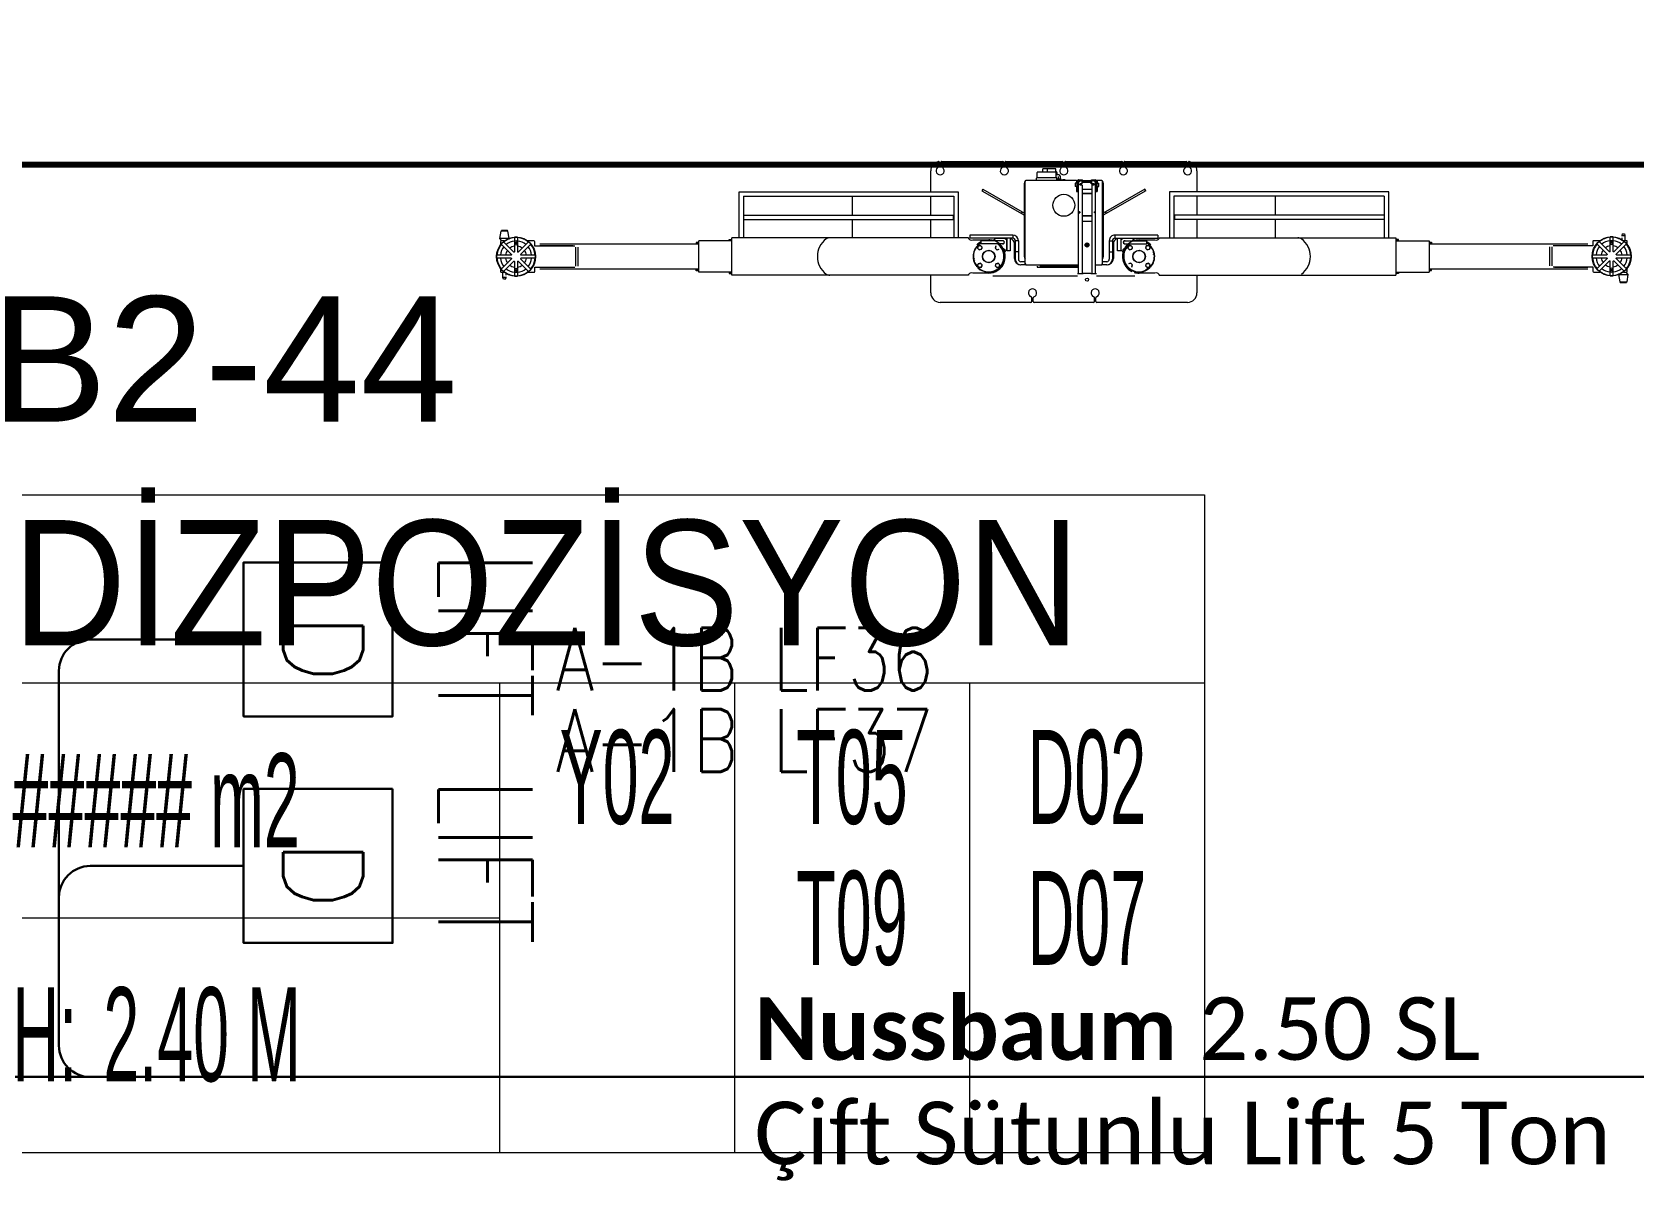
# Model space of a CAD drawing. Header units: metres. Extents: x -13621 to 152406, y -16073 to 22221.
# Drawn here: x 4761 to 5273, y 3313 to 3682 of the extents above; entities that cross this region are included whole.
import ezdxf
from ezdxf.enums import TextEntityAlignment as Align

# ---------------------------------------------------------------- set-up
doc = ezdxf.new("R2010")
doc.units = ezdxf.units.M
doc.header["$LTSCALE"] = 100
doc.header["$MEASUREMENT"] = 0
doc.linetypes.add('HIDDEN', pattern=[0.375, 0.25, -0.125])
doc.layers.get('0').update_dxf_attribs({"color": 9, "lineweight": 9})
for name, color, linetype, lineweight in [('06D', 9, 'Continuous', 9), ('21_mahal200', 9, 'Continuous', 9), ('32-ekipman', 9, 'Continuous', 9), ('Data  Tavan', 170, 'Continuous', 30), ('E-DATA LIFT PRIZI', 7, 'Continuous', 30), ('E-YAZI', 7, 'Continuous', 30)]:
    doc.layers.add(name, color=color, linetype=linetype, lineweight=lineweight)
doc.styles.add('Arial', font='arial.ttf', dxfattribs={"height": 2.5})
doc.styles.add('E-YAZI', font='txttw.shx')
doc.styles.add('MuuM_TEXT-STANDART', font='ARIALN.TTF')

# ---------------------------------------------------------------- blocks, each defined once
blk = doc.blocks.new('E-DATA LIFT PRIZI')
at = {"layer": 'E-DATA LIFT PRIZI', "color": 2}
blk.add_line((0, 0), (0, 41.99), dxfattribs=at)
blk.add_lwpolyline([(-24.58, 89.56), (24.58, 89.56), (24.58, 41.99), (-24.58, 41.99)], close=True, dxfattribs=at)
at = {"layer": 'E-DATA LIFT PRIZI', "color": 2, "style": 'E-YAZI', "width": 0.7}
blk.add_text('LIFT', height=30, dxfattribs=at).set_placement((-28.02, 104.21))
at = {"layer": 'E-DATA LIFT PRIZI', "color": 2, "style": 'E-YAZI'}
blk.add_text('D', height=25.6, dxfattribs=at).set_placement((-8.79, 54.59))
blk = doc.blocks.new('p-işyeri')
at = {"color": 0, "const_width": 2}
blk.add_lwpolyline([(200, 0), (200, 700), (-200, 700), (-200, 0)], close=True, dxfattribs=at)
blk = doc.blocks.new('A$C61080231')
for p, q in [((337.4, 360.07), (337.9, 360.21)), ((337.4, 359.34), (337.4, 360.07)), ((337.4, 359.34), (337.9, 359.21)), ((337.9, 359.21), (337.9, 360.21)), ((337.9, 360.21), (339.6, 360.21)), ((337.9, 359.21), (338.14, 359.21)), ((338.66, 359.21), (339.23, 359.21)), ((339.6, 360.71), (339.6, 359.76)), ((343.17, 356.73), (339.87, 360.03)), ((340.85, 361.01), (339.9, 361.01)), ((343.88, 357.44), (340.58, 360.73)), ((344.1, 357.53), (344.1, 362.19)), ((345.1, 357.53), (345.1, 362.19)), ((348.62, 360.74), (345.32, 357.44)), ((346.03, 356.73), (349.33, 360.03)), ((349.3, 361.01), (348.35, 361.01)), ((349.6, 360.56), (350.4, 361.21)), ((349.6, 359.76), (349.6, 360.71)), ((350.4, 358.34), (350.4, 361.21)), ((350.4, 361.21), (352.7, 360.81)), ((350.45, 358.22), (352.7, 358.61)), ((352.7, 358.61), (352.7, 360.81)), ((352.7, 360.81), (352.9, 360.71)), ((352.7, 358.61), (352.9, 358.71)), ((352.9, 358.71), (352.9, 360.71)), ((343.08, 356.51), (338.41, 356.51)), ((343.08, 355.51), (338.42, 355.51)), ((343.17, 355.29), (339.87, 351.99)), ((340, 356.13), (340.2, 356.24)), ((340, 355.89), (340, 356.13)), ((340.2, 355.78), (340, 355.89)), ((340.2, 356.24), (340.4, 356.12)), ((340.4, 355.89), (340.2, 355.78)), ((340.4, 356.12), (340.4, 355.89)), ((340.58, 351.28), (343.88, 354.58)), ((344.1, 349.83), (344.1, 354.49)), ((345.1, 349.83), (345.1, 354.49)), ((348.62, 351.28), (345.32, 354.58)), ((349.33, 351.99), (346.03, 355.29)), ((350.78, 356.51), (346.12, 356.51)), ((350.78, 355.51), (346.12, 355.51)), ((348.8, 356.12), (349, 356.24)), ((348.8, 355.89), (348.8, 356.12)), ((349, 355.78), (348.8, 355.89)), ((349, 356.24), (349.2, 356.12)), ((349.2, 355.89), (349, 355.78)), ((349.2, 356.12), (349.2, 355.89)), ((339.6, 352.26), (339.6, 350.31)), ((339.9, 350.01), (341.2, 350.01)), ((340.6, 297.71), (340.6, 348.4)), ((341.1, 337.76), (341.1, 348.4)), ((341.2, 350.01), (341.2, 337.29)), ((348, 337.29), (348, 350.01)), ((348, 350.01), (349.3, 350.01)), ((348.1, 337.76), (348.1, 348.4)), ((348.6, 297.71), (348.6, 348.4)), ((349.6, 350.31), (349.6, 352.26)), ((347.67, 337.02), (341.53, 337.02)), ((341.53, 336.15), (347.67, 336.15)), ((339.6, 287.13), (339.6, 297.71)), ((339.6, 297.71), (349.6, 297.71)), ((340.1, 297.71), (340.1, 298.51)), ((340.1, 298.51), (340.6, 298.51)), ((340.5, 297.71), (340.5, 298.51)), ((349.1, 298.51), (348.6, 298.51)), ((348.7, 297.71), (348.7, 298.51)), ((349.1, 297.71), (349.1, 298.51)), ((349.6, 287.13), (349.6, 297.71)), ((338.65, 255.83), (338.65, 287.13)), ((338.65, 287.13), (350.65, 287.13)), ((339.2, 287.93), (339.2, 287.13)), ((339.55, 287.93), (339.2, 287.93)), ((339.55, 287.93), (339.55, 287.13)), ((339.6, 287.93), (339.55, 287.93)), ((349.75, 287.93), (349.6, 287.93)), ((349.75, 287.93), (349.75, 287.13)), ((349.75, 287.93), (350.1, 287.93)), ((350.1, 287.93), (350.1, 287.13)), ((350.65, 255.83), (350.65, 287.13)), ((350.65, 284.83), (365.31, 284.83)), ((363.91, 283.43), (350.65, 283.43)), ((356.45, 283.43), (356.45, 216.43)), ((357.85, 283.43), (357.85, 216.43)), ((363.91, 283.43), (363.91, 216.23)), ((365.31, 284.83), (365.31, 214.83)), ((338.65, 211.61), (338.65, 255.83)), ((350.65, 211.61), (350.65, 255.83)), ((350.65, 248.63), (356.45, 248.63)), ((357.85, 248.63), (363.91, 248.63)), ((330, 191.63), (330, 220.63)), ((333, 223.63), (338.65, 223.63)), ((350.65, 223.63), (356.45, 223.63)), ((357.85, 223.63), (363.91, 223.63)), ((365.31, 223.63), (372, 223.63)), ((373.52, 220.83), (374.65, 220.83)), ((374.7, 220.43), (373.52, 220.43)), ((375, 220.13), (375, 200.63)), ((363.91, 216.23), (350.65, 216.23)), ((365.31, 214.83), (350.65, 214.83)), ((357.85, 216.43), (356.45, 216.43)), ((339.35, 205.13), (339.35, 210.19)), ((343.97, 209.78), (343.86, 209.76)), ((349.95, 210.19), (349.95, 205.13)), ((350.5, 197.43), (350.5, 211.13)), ((351.5, 211.13), (350.5, 211.13)), ((351.5, 197.43), (351.5, 211.13)), ((341.02, 208.57), (341.28, 208.41)), ((341.63, 208.68), (341.1, 208.15)), ((341.1, 208.15), (341.29, 207.43)), ((341.37, 208.49), (341.21, 208.76)), ((341.28, 208.41), (341.37, 208.49)), ((341.29, 207.43), (342.02, 207.23)), ((341.3, 208.84), (341.55, 208.67)), ((341.64, 208.74), (341.51, 209.02)), ((341.55, 208.67), (341.64, 208.74)), ((341.6, 209.09), (341.84, 208.9)), ((342.35, 208.49), (341.63, 208.68)), ((341.93, 208.97), (341.82, 209.25)), ((341.84, 208.9), (341.93, 208.97)), ((341.92, 209.32), (342.14, 209.11)), ((342.02, 207.23), (342.55, 207.76)), ((342.14, 209.11), (342.24, 209.17)), ((342.24, 209.17), (342.16, 209.46)), ((342.26, 209.52), (342.46, 209.29)), ((342.55, 207.76), (342.35, 208.49)), ((342.46, 209.29), (342.57, 209.34)), ((342.57, 209.34), (342.5, 209.65)), ((343.25, 209.62), (343.14, 209.58)), ((347.28, 208.68), (346.75, 208.15)), ((346.75, 208.15), (346.95, 207.43)), ((346.95, 207.43), (347.67, 207.23)), ((348.01, 208.49), (347.28, 208.68)), ((347.67, 207.23), (348.2, 207.76)), ((348.2, 207.76), (348.01, 208.49)), ((348.65, 200.63), (348.65, 207.63)), ((349.65, 207.63), (348.65, 207.63)), ((349.65, 200.63), (349.65, 207.63)), ((365.66, 207.32), (357.81, 193.73)), ((366.18, 207.02), (358.51, 193.73)), ((366.18, 207.02), (365.66, 207.32)), ((338.5, 203.78), (338.5, 176.73)), ((341.63, 203.03), (341.1, 202.5)), ((341.1, 202.5), (341.29, 201.77)), ((341.29, 201.77), (342.02, 201.58)), ((342.35, 202.83), (341.63, 203.03)), ((342.02, 201.58), (342.55, 202.11)), ((342.55, 202.11), (342.35, 202.83)), ((346.46, 200.06), (346.25, 199.85)), ((346.25, 199.85), (346.75, 199.36)), ((346.46, 200.06), (346.7, 199.94)), ((346.73, 200.33), (346.67, 200.27)), ((346.78, 200.03), (346.67, 200.27)), ((346.7, 199.94), (346.78, 200.03)), ((346.75, 200.02), (346.71, 200.12)), ((346.73, 200.33), (346.98, 200.22)), ((347.28, 203.03), (346.75, 202.5)), ((346.75, 202.5), (346.95, 201.77)), ((346.87, 200.02), (346.75, 200.02)), ((346.96, 200.27), (346.87, 200.02)), ((347.01, 200.61), (346.95, 200.55)), ((347.06, 200.31), (346.95, 200.55)), ((346.98, 200.22), (347.06, 200.31)), ((347.01, 200.61), (347.25, 200.5)), ((347.29, 200.89), (347.22, 200.82)), ((347.34, 200.58), (347.22, 200.82)), ((347.28, 200.53), (347.24, 200.51)), ((347.25, 200.5), (347.34, 200.58)), ((348.01, 202.83), (347.28, 203.03)), ((347.29, 200.89), (347.53, 200.78)), ((347.57, 201.17), (347.5, 201.1)), ((347.61, 200.86), (347.5, 201.1)), ((347.53, 200.78), (347.61, 200.86)), ((347.57, 201.17), (347.81, 201.06)), ((347.84, 201.45), (347.78, 201.38)), ((347.89, 201.14), (347.78, 201.38)), ((347.81, 201.06), (347.89, 201.14)), ((347.84, 201.45), (348.09, 201.33)), ((348.12, 201.72), (348.06, 201.66)), ((348.17, 201.42), (348.06, 201.66)), ((348.09, 201.33), (348.17, 201.42)), ((348.12, 201.72), (348.36, 201.61)), ((348.4, 202), (348.33, 201.94)), ((348.45, 201.69), (348.33, 201.94)), ((348.36, 201.61), (348.45, 201.69)), ((348.4, 202), (348.64, 201.89)), ((348.65, 202.25), (348.61, 202.21)), ((348.65, 202.13), (348.61, 202.21)), ((348.64, 201.89), (348.65, 201.9)), ((349.65, 203.05), (349.75, 203)), ((349.93, 203.53), (349.72, 203.32)), ((349.83, 203.08), (349.72, 203.32)), ((349.75, 203), (349.83, 203.08)), ((349.86, 199.36), (350.42, 199.92)), ((350.42, 203.03), (349.93, 203.53)), ((350.42, 199.92), (350.42, 203.03)), ((374.7, 200.33), (373.52, 200.33)), ((374.7, 199.93), (373.52, 199.93)), ((375, 199.63), (375, 181.63)), ((342, 193.23), (342, 194.83)), ((343, 193.51), (343, 194.83)), ((349.7, 196.63), (343.8, 196.63)), ((349.7, 195.63), (343.8, 195.63)), ((344, 196.93), (348.7, 196.93)), ((346.16, 195.63), (346.16, 196.63)), ((346.5, 198.28), (346.5, 199.28)), ((346.5, 199.28), (350.5, 199.28)), ((350.5, 198.28), (346.5, 198.28)), ((346.75, 199.36), (349.86, 199.36)), ((349.7, 195.63), (349.7, 196.63)), ((351.5, 197.43), (350.5, 197.43)), ((358.93, 194.46), (358.41, 194.76)), ((330, 171.63), (330, 190.63)), ((330.3, 191.33), (331.48, 191.33)), ((330.3, 190.93), (331.48, 190.93)), ((341.2, 189.63), (341.2, 176.48)), ((341.58, 189.63), (341.2, 189.63)), ((342, 193.23), (342, 176.48)), ((342, 193.23), (342.28, 193.23)), ((342.28, 193.23), (342.28, 193.51)), ((342.28, 193.51), (368.78, 193.51)), ((344.5, 193.73), (368.1, 193.73)), ((368.78, 193.51), (368.78, 193.23)), ((368.78, 193.23), (369.06, 193.23)), ((369.06, 193.23), (369.06, 177.05)), ((369.06, 189.88), (369.64, 189.88)), ((369.74, 183.48), (369.74, 189.78)), ((369.74, 189.63), (369.79, 189.63)), ((369.79, 183.58), (369.79, 189.68)), ((369.79, 189.68), (371.44, 189.68)), ((371.54, 183.68), (371.54, 189.58)), ((341.2, 187.13), (341.49, 187.13)), ((341.49, 176.48), (341.49, 188.83)), ((371.54, 187.83), (372.59, 187.83)), ((371.54, 186.33), (372.59, 186.33)), ((372.59, 183.72), (372.59, 187.83)), ((369.06, 183.38), (369.64, 183.38)), ((369.49, 182.13), (369.06, 182.13)), ((369.09, 180.75), (369.09, 181.5)), ((369.49, 183.38), (369.49, 182.13)), ((370.19, 182.93), (369.49, 182.93)), ((369.49, 182.23), (370.19, 182.23)), ((369.74, 183.63), (369.79, 183.63)), ((369.79, 183.58), (371.44, 183.58)), ((370.69, 182.73), (370.69, 183.58)), ((370.69, 183.23), (371.23, 183.23)), ((371.54, 183.72), (372.59, 183.72)), ((371.66, 183.5), (371.72, 183.59)), ((374.7, 181.33), (373.52, 181.33)), ((374.7, 180.93), (373.52, 180.93)), ((375, 180.63), (375, 162.63)), ((339.27, 176.73), (339.27, 174.93)), ((339.27, 176.48), (368.41, 176.48)), ((367.44, 175.28), (339.27, 175.28)), ((339.27, 172.53), (339.27, 174.93)), ((348.04, 174.23), (347.75, 173.73)), ((348.61, 174.23), (348.04, 174.23)), ((348.9, 173.73), (348.61, 174.23)), ((355.93, 175.28), (355.93, 172.18)), ((357.59, 172.18), (357.59, 175.28)), ((357.6, 175.28), (357.6, 172.18)), ((358.63, 176.48), (358.63, 176.07)), ((358.88, 176.07), (358.63, 176.07)), ((358.64, 176.33), (358.64, 176.48)), ((358.78, 176.13), (358.78, 176.07)), ((358.88, 176.13), (358.88, 176.07)), ((364.76, 175.28), (364.76, 172.18)), ((364.87, 175.28), (364.87, 172.18)), ((365.36, 177.05), (365.36, 176.48)), ((367.03, 177.05), (365.36, 177.05)), ((365.91, 176.78), (368.77, 176.78)), ((365.91, 176.58), (368.77, 176.58)), ((366, 172.18), (366, 175.28)), ((366.38, 176.78), (366.38, 177.05)), ((366.93, 176.78), (366.93, 176.94)), ((368.13, 176.94), (366.93, 176.94)), ((367.03, 176.94), (367.03, 177.48)), ((367.96, 177.54), (367.08, 177.54)), ((367.23, 176.48), (367.23, 176.58)), ((367.44, 175.28), (367.44, 175.73)), ((367.83, 175.67), (367.44, 175.67)), ((367.62, 176.07), (367.66, 176.08)), ((367.66, 176.08), (367.69, 176.08)), ((367.76, 175.98), (367.78, 175.94)), ((367.81, 175.85), (367.81, 175.69)), ((367.82, 175.67), (367.82, 175.43)), ((367.83, 176.48), (367.83, 176.58)), ((367.83, 175.73), (367.83, 175.28)), ((367.83, 175.28), (367.94, 175.28)), ((367.94, 175.73), (367.94, 175.28)), ((367.94, 175.28), (368.76, 175.28)), ((368.03, 176.94), (368.03, 177.48)), ((369.06, 177.05), (368.03, 177.05)), ((368.13, 176.78), (368.13, 176.94)), ((368.34, 175.28), (368.34, 172.18)), ((368.49, 175.28), (368.49, 172.18)), ((368.64, 176.13), (368.64, 176.07)), ((368.76, 176.07), (368.64, 176.07)), ((368.8, 176.23), (368.75, 176.23)), ((368.76, 175.28), (368.76, 176.13)), ((368.77, 177.05), (368.77, 176.78)), ((368.79, 171.63), (368.79, 176.23)), ((368.79, 176.13), (368.82, 176.13)), ((368.79, 175.13), (368.82, 175.13)), ((368.82, 175.13), (368.82, 176.13)), ((368.9, 177.05), (368.9, 176.75)), ((368.9, 176.49), (368.9, 176.33)), ((368.91, 176.43), (368.91, 175.18)), ((368.91, 175.18), (369.11, 175.18)), ((369.11, 176.43), (369.11, 175.18)), ((330, 141.63), (330, 170.63)), ((330.3, 171.33), (331.48, 171.33)), ((330.3, 170.93), (331.48, 170.93)), ((338.5, 170.73), (338.5, 158.48)), ((339.27, 172.53), (339.27, 170.73)), ((367.44, 172.18), (339.27, 172.18)), ((339.27, 170.98), (368.41, 170.98)), ((342, 170.98), (342, 169.03)), ((342, 167.43), (342, 169.03)), ((342.28, 169.03), (342, 169.03)), ((342.28, 168.75), (342.28, 169.03)), ((347.75, 173.73), (348.04, 173.23)), ((348.04, 173.23), (348.61, 173.23)), ((348.61, 173.23), (348.9, 173.73)), ((358.63, 170.98), (358.63, 171.39)), ((358.63, 171.39), (358.88, 171.39)), ((358.64, 170.98), (358.64, 171.13)), ((358.71, 171.16), (358.72, 171.17)), ((358.78, 171.33), (358.78, 171.39)), ((358.88, 171.33), (358.88, 171.39)), ((365.36, 170.98), (365.36, 170.45)), ((367.02, 170.45), (365.36, 170.45)), ((368.77, 170.88), (365.91, 170.88)), ((368.77, 170.68), (365.91, 170.68)), ((366.37, 170.45), (366.37, 170.53)), ((366.38, 170.68), (366.38, 170.53)), ((366.92, 170.68), (366.92, 170.52)), ((366.92, 170.52), (368.12, 170.52)), ((367.02, 170.52), (367.02, 169.98)), ((367.08, 169.92), (367.96, 169.92)), ((367.22, 170.98), (367.22, 170.88)), ((367.44, 171.73), (367.44, 172.18)), ((367.44, 171.79), (367.83, 171.79)), ((367.69, 171.38), (367.66, 171.38)), ((367.81, 171.6), (367.81, 171.77)), ((367.82, 172.33), (367.87, 172.38)), ((367.82, 172.33), (367.82, 171.93)), ((367.82, 170.98), (367.82, 170.88)), ((367.83, 172.18), (367.83, 171.73)), ((367.83, 172.18), (367.94, 172.18)), ((367.87, 172.38), (367.87, 172.18)), ((367.87, 172.38), (368.3, 172.38)), ((367.94, 172.18), (367.94, 171.73)), ((367.94, 172.18), (368.76, 172.18)), ((368.02, 170.52), (368.02, 169.98)), ((369.06, 170.45), (368.02, 170.45)), ((368.12, 170.68), (368.12, 170.52)), ((368.3, 172.18), (368.3, 172.38)), ((368.43, 170.98), (368.4, 170.98)), ((368.64, 171.33), (368.64, 171.39)), ((368.64, 171.39), (368.76, 171.39)), ((368.64, 171.33), (368.64, 171.28)), ((368.75, 171.23), (368.8, 171.23)), ((368.76, 171.33), (368.76, 172.18)), ((368.76, 171.63), (368.82, 171.63)), ((368.77, 170.45), (368.77, 170.68)), ((368.78, 169.03), (368.78, 168.75)), ((369.06, 169.03), (368.78, 169.03)), ((368.79, 172.63), (368.82, 172.63)), ((368.82, 171.63), (368.82, 172.63)), ((368.9, 171.13), (368.9, 171.02)), ((368.9, 170.71), (368.9, 170.45)), ((368.91, 172.28), (368.91, 171.02)), ((368.91, 172.28), (369.11, 172.28)), ((369.06, 170.45), (369.06, 169.03)), ((369.11, 172.28), (369.11, 171.02)), ((342.28, 168.75), (368.78, 168.75)), ((343, 167.43), (343, 168.75)), ((349.7, 166.63), (343.8, 166.63)), ((349.7, 165.63), (343.8, 165.63)), ((348.7, 165.33), (344, 165.33)), ((368.1, 168.53), (344.5, 168.53)), ((346.16, 166.63), (346.16, 165.63)), ((346.5, 162.98), (346.5, 163.98)), ((346.5, 163.98), (350.5, 163.98)), ((349.7, 166.63), (349.7, 165.63)), ((350.5, 164.83), (350.5, 151.13)), ((351.5, 164.83), (350.5, 164.83)), ((351.5, 151.13), (351.5, 164.83)), ((365.66, 154.94), (357.81, 168.53)), ((358.41, 167.5), (358.93, 167.8)), ((366.18, 155.24), (358.51, 168.53)), ((341.29, 159.43), (342.02, 159.23)), ((342.02, 159.23), (342.55, 159.76)), ((342.55, 159.76), (342.35, 160.49)), ((343.91, 161.99), (343.86, 161.99)), ((343.91, 161.99), (343.94, 162.08)), ((344.11, 162.24), (344.12, 162.24)), ((344.12, 162.24), (344.21, 161.99)), ((344.31, 161.99), (344.21, 161.99)), ((344.31, 161.99), (344.4, 162.24)), ((344.4, 162.24), (344.51, 162.24)), ((344.51, 162.24), (344.61, 161.99)), ((344.7, 161.99), (344.61, 161.99)), ((344.7, 161.99), (344.79, 162.24)), ((344.79, 162.24), (344.91, 162.24)), ((344.91, 162.24), (345, 161.99)), ((345.09, 161.99), (345, 161.99)), ((345.09, 161.99), (345.18, 162.24)), ((345.18, 162.24), (345.3, 162.24)), ((345.3, 162.24), (345.39, 161.99)), ((345.48, 161.99), (345.39, 161.99)), ((345.48, 161.99), (345.57, 162.24)), ((345.57, 162.24), (345.69, 162.24)), ((345.69, 162.24), (345.78, 161.99)), ((345.88, 161.99), (345.78, 161.99)), ((345.88, 161.99), (345.97, 162.24)), ((345.97, 162.24), (346.08, 162.24)), ((346.09, 162.23), (346.04, 162.24)), ((346.08, 162.24), (346.18, 161.99)), ((346.27, 161.99), (346.18, 161.99)), ((346.75, 162.9), (346.25, 162.41)), ((346.25, 162.41), (346.46, 162.2)), ((346.27, 161.99), (346.36, 162.24)), ((346.36, 162.24), (346.48, 162.24)), ((346.7, 162.31), (346.46, 162.2)), ((346.48, 162.24), (346.57, 161.99)), ((350.5, 162.98), (346.5, 162.98)), ((346.66, 161.99), (346.57, 161.99)), ((346.66, 161.99), (346.75, 162.24)), ((346.67, 161.99), (346.78, 162.23)), ((346.67, 161.99), (346.73, 161.92)), ((346.78, 162.23), (346.7, 162.31)), ((346.98, 162.04), (346.73, 161.92)), ((349.86, 162.9), (346.75, 162.9)), ((346.75, 162.24), (346.87, 162.24)), ((347.28, 160.68), (346.76, 160.15)), ((346.76, 160.15), (346.95, 159.43)), ((346.87, 162.24), (346.96, 161.99)), ((346.95, 161.71), (347.06, 161.95)), ((346.95, 161.71), (347.01, 161.65)), ((346.95, 159.43), (347.67, 159.23)), ((347.25, 161.99), (346.96, 161.99)), ((347.06, 161.95), (346.98, 162.04)), ((347.25, 161.76), (347.01, 161.65)), ((347.22, 161.43), (347.34, 161.68)), ((347.22, 161.43), (347.29, 161.37)), ((347.24, 161.75), (347.28, 161.73)), ((347.34, 161.68), (347.25, 161.76)), ((348.01, 160.49), (347.28, 160.68)), ((347.53, 161.48), (347.29, 161.37)), ((347.5, 161.16), (347.61, 161.4)), ((347.5, 161.16), (347.57, 161.09)), ((347.61, 161.4), (347.53, 161.48)), ((347.81, 161.2), (347.57, 161.09)), ((347.67, 159.23), (348.21, 159.76)), ((347.78, 160.88), (347.89, 161.12)), ((347.78, 160.88), (347.84, 160.81)), ((347.89, 161.12), (347.81, 161.2)), ((348.08, 160.93), (347.84, 160.81)), ((348.21, 159.76), (348.01, 160.49)), ((348.06, 160.6), (348.17, 160.84)), ((348.06, 160.6), (348.12, 160.54)), ((348.17, 160.84), (348.08, 160.93)), ((348.36, 160.65), (348.12, 160.54)), ((348.33, 160.32), (348.45, 160.57)), ((348.33, 160.32), (348.4, 160.26)), ((348.45, 160.57), (348.36, 160.65)), ((348.64, 160.37), (348.4, 160.26)), ((348.61, 160.05), (348.65, 160.13)), ((348.61, 160.05), (348.65, 160.01)), ((348.65, 160.36), (348.64, 160.37)), ((348.65, 161.63), (348.65, 154.63)), ((349.65, 161.63), (349.65, 154.63)), ((349.75, 159.26), (349.65, 159.21)), ((349.72, 158.94), (349.83, 159.18)), ((349.72, 158.94), (349.93, 158.73)), ((349.83, 159.18), (349.75, 159.26)), ((350.42, 162.34), (349.86, 162.9)), ((349.93, 158.73), (350.42, 159.23)), ((350.42, 159.23), (350.42, 162.34)), ((374.7, 162.33), (373.52, 162.33)), ((374.7, 161.93), (373.52, 161.93)), ((375, 161.63), (375, 142.13)), ((339.35, 152.06), (339.35, 157.13)), ((340.44, 155.05), (340.13, 154.98)), ((340.26, 154.74), (340.49, 154.94)), ((340.61, 154.72), (340.32, 154.64)), ((340.49, 154.94), (340.44, 155.05)), ((340.46, 154.4), (340.67, 154.62)), ((340.81, 154.41), (340.53, 154.3)), ((340.67, 154.62), (340.61, 154.72)), ((340.69, 154.08), (340.88, 154.32)), ((341.04, 154.12), (340.76, 153.99)), ((340.88, 154.32), (340.81, 154.41)), ((340.94, 153.78), (341.11, 154.03)), ((341.28, 153.85), (341.02, 153.69)), ((341.11, 154.03), (341.04, 154.12)), ((341.63, 155.03), (341.1, 154.5)), ((341.1, 154.5), (341.29, 153.77)), ((341.21, 153.5), (341.37, 153.76)), ((341.37, 153.76), (341.28, 153.85)), ((341.29, 153.77), (342.02, 153.58)), ((342.35, 154.83), (341.63, 155.03)), ((342.02, 153.58), (342.55, 154.11)), ((342.55, 154.11), (342.35, 154.83)), ((347.28, 155.03), (346.76, 154.5)), ((346.76, 154.5), (346.95, 153.77)), ((346.95, 153.77), (347.67, 153.58)), ((348.01, 154.83), (347.28, 155.03)), ((347.67, 153.58), (348.21, 154.11)), ((348.21, 154.11), (348.01, 154.83)), ((348.65, 154.63), (349.65, 154.63)), ((349.95, 157.13), (349.95, 152.06)), ((365.66, 154.94), (366.18, 155.24)), ((338.65, 150.65), (338.65, 106.43)), ((345.33, 152.48), (345.44, 152.5)), ((346.05, 152.64), (346.16, 152.68)), ((351.5, 151.13), (350.5, 151.13)), ((350.65, 150.65), (350.65, 106.43)), ((365.31, 147.43), (350.65, 147.43)), ((363.91, 146.03), (350.65, 146.03)), ((356.45, 78.83), (356.45, 145.83)), ((357.85, 145.83), (356.45, 145.83)), ((357.85, 78.83), (357.85, 145.83)), ((363.91, 78.83), (363.91, 146.03)), ((365.31, 77.43), (365.31, 147.43)), ((338.65, 138.63), (333, 138.63)), ((356.45, 138.63), (350.65, 138.63)), ((363.91, 138.63), (357.85, 138.63)), ((372, 138.63), (365.31, 138.63)), ((373.52, 141.83), (374.7, 141.83)), ((374.65, 141.43), (373.52, 141.43)), ((356.45, 113.63), (350.65, 113.63)), ((363.91, 113.63), (357.85, 113.63)), ((338.65, 106.43), (338.65, 75.13)), ((350.65, 106.43), (350.65, 75.13)), ((363.91, 78.83), (350.65, 78.83)), ((350.65, 77.43), (365.31, 77.43)), ((350.65, 75.13), (338.65, 75.13)), ((339.2, 74.33), (339.2, 75.13)), ((339.55, 74.33), (339.2, 74.33)), ((339.55, 74.33), (339.55, 75.13)), ((339.55, 74.33), (339.7, 74.33)), ((339.7, 75.13), (339.7, 64.55)), ((349.7, 75.13), (349.7, 64.55)), ((349.7, 74.33), (349.75, 74.33)), ((349.75, 74.33), (349.75, 75.13)), ((349.75, 74.33), (350.1, 74.33)), ((350.1, 74.33), (350.1, 75.13)), ((349.7, 64.55), (339.7, 64.55)), ((340.2, 64.55), (340.2, 63.75)), ((340.2, 63.75), (340.7, 63.75)), ((340.6, 64.55), (340.6, 63.75)), ((340.7, 64.55), (340.7, 13.86)), ((348.7, 64.55), (348.7, 13.86)), ((349.2, 63.75), (348.7, 63.75)), ((348.8, 64.55), (348.8, 63.75)), ((349.2, 64.55), (349.2, 63.75)), ((347.77, 26.11), (341.63, 26.11)), ((341.2, 24.5), (341.2, 13.86)), ((341.3, 24.97), (341.3, 12.25)), ((341.63, 25.24), (347.77, 25.24)), ((348.1, 12.25), (348.1, 24.97)), ((348.2, 24.5), (348.2, 13.86)), ((339.7, 11.95), (339.7, 10)), ((339.98, 10.27), (343.27, 6.97)), ((341.3, 12.25), (340, 12.25)), ((340.68, 10.98), (343.98, 7.68)), ((344.2, 12.43), (344.2, 7.77)), ((345.2, 12.43), (345.2, 7.77)), ((348.72, 10.98), (345.42, 7.68)), ((346.13, 6.97), (349.43, 10.27)), ((349.4, 12.25), (348.1, 12.25)), ((349.7, 10), (349.7, 11.95)), ((338.52, 6.75), (343.18, 6.75)), ((338.52, 5.75), (343.18, 5.75)), ((343.27, 5.53), (339.98, 2.23)), ((340.1, 6.37), (340.3, 6.48)), ((340.1, 6.14), (340.1, 6.37)), ((340.3, 6.02), (340.1, 6.14)), ((340.3, 6.48), (340.5, 6.37)), ((340.5, 6.14), (340.3, 6.02)), ((340.5, 6.37), (340.5, 6.14)), ((346.13, 5.53), (349.43, 2.23)), ((346.22, 6.75), (350.88, 6.75)), ((346.22, 5.75), (350.89, 5.75)), ((348.9, 6.37), (349.1, 6.48)), ((348.9, 6.13), (348.9, 6.37)), ((349.1, 6.02), (348.9, 6.13)), ((349.1, 6.48), (349.3, 6.37)), ((349.3, 6.13), (349.1, 6.02)), ((349.3, 6.37), (349.3, 6.13)), ((336.6, 3.65), (336.4, 3.55)), ((336.4, 3.55), (336.4, 1.55)), ((336.6, 1.45), (336.4, 1.55)), ((338.86, 4.04), (336.6, 3.65)), ((336.6, 3.65), (336.6, 1.45)), ((338.9, 1.05), (336.6, 1.45)), ((338.9, 3.92), (338.9, 1.05)), ((339.7, 1.7), (338.9, 1.05)), ((339.7, 2.5), (339.7, 1.55)), ((340, 1.25), (340.95, 1.25)), ((340.68, 1.52), (343.98, 4.82)), ((344.2, 4.73), (344.2, 0.07)), ((345.2, 4.73), (345.2, 0.07)), ((345.42, 4.82), (348.72, 1.52)), ((348.45, 1.25), (349.4, 1.25)), ((349.7, 1.55), (349.7, 2.5)), ((351.4, 2.05), (349.7, 2.05)), ((350.65, 3.05), (350.07, 3.05)), ((351.4, 3.05), (351.16, 3.05)), ((351.4, 3.05), (351.4, 2.05)), ((351.9, 2.92), (351.4, 3.05)), ((351.9, 2.18), (351.4, 2.05)), ((351.9, 2.92), (351.9, 2.18))]:
    blk.add_line(p, q)
for points in [[(370.69, 183.31), (370.71, 183.32), (370.75, 183.35), (370.79, 183.37), (370.83, 183.4), (370.86, 183.44), (370.9, 183.47), (370.93, 183.52), (370.97, 183.56), (370.98, 183.58)], [(370.69, 183.25), (370.72, 183.26), (370.76, 183.28), (370.8, 183.3), (370.84, 183.32), (370.88, 183.36), (370.92, 183.39), (370.96, 183.43), (370.99, 183.47), (371.02, 183.52), (371.06, 183.57), (371.06, 183.58)], [(371.23, 183.23), (371.25, 183.23), (371.29, 183.23), (371.33, 183.24), (371.37, 183.26), (371.41, 183.28), (371.45, 183.3), (371.49, 183.32), (371.53, 183.36), (371.57, 183.39), (371.6, 183.43), (371.64, 183.47), (371.66, 183.5)], [(371.66, 183.5), (371.67, 183.52), (371.71, 183.57)], [(371.71, 183.57), (371.74, 183.63), (371.77, 183.68), (371.78, 183.72)], [(371.72, 183.59), (371.73, 183.6), (371.76, 183.65), (371.79, 183.7), (371.8, 183.72)], [(358.79, 176.41), (358.76, 176.43), (358.73, 176.45), (358.7, 176.47), (358.67, 176.48), (358.64, 176.48)], [(358.72, 176.29), (358.71, 176.3), (358.69, 176.31), (358.67, 176.32), (358.66, 176.33), (358.64, 176.33)], [(358.78, 176.13), (358.78, 176.16), (358.77, 176.18), (358.77, 176.21), (358.76, 176.23), (358.75, 176.25), (358.74, 176.27), (358.72, 176.29)], [(358.85, 176.3), (358.83, 176.34), (358.81, 176.38), (358.79, 176.41)], [(358.88, 176.13), (358.88, 176.18), (358.88, 176.22), (358.87, 176.26), (358.85, 176.3)], [(367.44, 175.73), (367.44, 175.78), (367.45, 175.82), (367.46, 175.86), (367.47, 175.9), (367.49, 175.94), (367.51, 175.98), (367.54, 176.01), (367.56, 176.03), (367.59, 176.05), (367.62, 176.07)], [(367.63, 176.07), (367.65, 176.07), (367.68, 176.05), (367.71, 176.03), (367.73, 176.01), (367.76, 175.98)], [(367.69, 176.08), (367.72, 176.08), (367.75, 176.07), (367.78, 176.05), (367.81, 176.03), (367.84, 176.01), (367.86, 175.98), (367.88, 175.94), (367.9, 175.9), (367.92, 175.86)], [(367.78, 175.94), (367.8, 175.9), (367.81, 175.86), (367.82, 175.82), (367.83, 175.78), (367.83, 175.73)], [(367.92, 175.86), (367.93, 175.82), (367.93, 175.78), (367.94, 175.73)], [(368.4, 176.48), (368.43, 176.48), (368.46, 176.47), (368.49, 176.45)], [(368.49, 176.45), (368.52, 176.43), (368.55, 176.41), (368.57, 176.38)], [(368.57, 176.38), (368.59, 176.34), (368.61, 176.3), (368.62, 176.26)], [(368.62, 176.26), (368.63, 176.22), (368.64, 176.18), (368.64, 176.13)], [(358.64, 171.13), (358.66, 171.13), (358.67, 171.14), (358.69, 171.14), (358.71, 171.16)], [(358.64, 170.98), (358.67, 170.98), (358.7, 170.99)], [(358.7, 170.99), (358.73, 171.01), (358.76, 171.03), (358.79, 171.05)], [(358.72, 171.17), (358.74, 171.19), (358.75, 171.21), (358.76, 171.23), (358.77, 171.25), (358.77, 171.28), (358.78, 171.3), (358.78, 171.33)], [(358.79, 171.05), (358.81, 171.08), (358.83, 171.12)], [(358.83, 171.12), (358.85, 171.15), (358.87, 171.19), (358.88, 171.24), (358.88, 171.28), (358.88, 171.33)], [(367.51, 171.48), (367.49, 171.52), (367.47, 171.55), (367.46, 171.59), (367.45, 171.64), (367.44, 171.68), (367.44, 171.73)], [(367.66, 171.38), (367.62, 171.39), (367.59, 171.41), (367.56, 171.43), (367.54, 171.45), (367.51, 171.48)], [(367.78, 171.52), (367.76, 171.48), (367.73, 171.45), (367.71, 171.43), (367.68, 171.41), (367.65, 171.39), (367.63, 171.39)], [(367.92, 171.59), (367.9, 171.55), (367.88, 171.52), (367.86, 171.48), (367.84, 171.45), (367.81, 171.43), (367.78, 171.41), (367.75, 171.39), (367.72, 171.38), (367.69, 171.38)], [(367.83, 171.73), (367.83, 171.68), (367.82, 171.64), (367.81, 171.59), (367.8, 171.55), (367.78, 171.52)], [(367.94, 171.73), (367.93, 171.68), (367.93, 171.64), (367.92, 171.59)], [(368.57, 171.08), (368.55, 171.05), (368.52, 171.03), (368.49, 171.01), (368.46, 170.99), (368.43, 170.98)], [(368.62, 171.19), (368.61, 171.15), (368.59, 171.12), (368.57, 171.08)], [(368.64, 171.28), (368.63, 171.24), (368.62, 171.19)]]:
    blk.add_lwpolyline(points)
for centre, radius in [((344.6, 356.01), 6.25), ((340.2, 356.01), 0.242), ((340.2, 356.01), 0.194), ((349, 356.01), 0.242), ((349, 356.01), 0.194), ((341.82, 207.96), 0.649), ((344.65, 205.13), 2.02), ((344.65, 205.13), 2.02), ((344.65, 205.13), 2), ((344.65, 205.13), 2.01), ((344.65, 205.13), 2), ((344.65, 205.13), 2.01), ((344.65, 205.13), 1.95), ((344.65, 205.13), 1.95), ((347.48, 207.96), 0.649), ((341.82, 202.3), 0.649), ((361, 181.13), 3.5), ((337.27, 173.73), 0.5), ((348.33, 173.73), 0.6), ((348.33, 173.73), 0.5), ((348.33, 173.73), 0.3), ((348.33, 173.73), 0.239), ((344.65, 157.13), 2.02), ((344.65, 157.13), 2.02), ((344.65, 157.13), 2), ((344.65, 157.13), 2.01), ((344.65, 157.13), 2), ((344.65, 157.13), 2.01), ((344.65, 157.13), 1.95), ((344.65, 157.13), 1.95), ((347.48, 159.96), 0.649), ((341.82, 154.3), 0.649), ((347.48, 154.3), 0.649), ((344.7, 6.25), 6.25), ((340.3, 6.25), 0.242), ((340.3, 6.25), 0.194), ((349.1, 6.25), 0.242), ((349.1, 6.25), 0.194)]:
    blk.add_circle(centre, radius)
for centre, radius, start, end in [((344.6, 356.01), 6.1, 139.7017, 175.2983), ((339.9, 360.71), 0.3, 90, 180), ((344.6, 356.01), 5, 140.7392, 174.2608), ((344.6, 356.01), 6.2, 130.3772, 139.6228), ((344.6, 356.01), 6.1, 94.7017, 130.2983), ((344.6, 356.01), 3.4, 143.4565, 171.5435), ((344.6, 356.01), 5, 95.7392, 129.2608), ((344.6, 356.01), 3.4, 98.4565, 126.5435), ((344.6, 356.01), 6.2, 85.3772, 94.6228), ((344.6, 356.01), 6.1, 49.7016, 85.2983), ((344.6, 356.01), 5, 50.7392, 84.2608), ((344.6, 356.01), 3.4, 53.4565, 81.5435), ((344.6, 356.01), 3.4, 8.4565, 36.5435), ((344.6, 356.01), 5, 5.7392, 39.2608), ((344.6, 356.01), 6.2, 40.3772, 49.6228), ((344.6, 356.01), 6.1, 4.7017, 40.2983), ((349.3, 360.71), 0.3, 0, 90), ((344.6, 356.01), 6.2, 175.3772, 184.6228), ((344.6, 356.01), 6.1, 184.7017, 220.2984), ((340.2, 356.01), 0.6, 123.5565, 236.4435), ((344.6, 356.01), 5, 185.7392, 219.2608), ((340.2, 356.01), 0.6, 303.5565, 56.4435), ((344.6, 356.01), 3.4, 188.4565, 216.5435), ((344.6, 356.01), 3.4, 233.4565, 261.5435), ((344.6, 356.01), 1.6, 153.21, 161.79), ((344.6, 356.01), 1.6, 198.21, 206.79), ((344.6, 356.01), 1.6, 108.21, 116.79), ((344.6, 356.01), 1.6, 243.21, 251.79), ((344.6, 356.01), 1.6, 63.21, 71.79), ((344.6, 356.01), 1.6, 288.21, 296.79), ((344.6, 356.01), 3.4, 278.4565, 306.5435), ((344.6, 356.01), 1.6, 18.2099, 26.79), ((344.6, 356.01), 1.6, 333.21, 341.7901), ((344.6, 356.01), 3.4, 323.4565, 351.5435), ((349, 356.01), 0.6, 123.5565, 236.4435), ((344.6, 356.01), 5, 320.7392, 354.2608), ((344.6, 356.01), 6.1, 319.7017, 355.2983), ((349, 356.01), 0.6, 303.5565, 56.4435), ((344.6, 356.01), 6.2, 355.3772, 4.6228), ((339.9, 350.31), 0.3, 180, 270), ((344.6, 356.01), 6.2, 220.3772, 229.6228), ((344.6, 356.01), 6.1, 229.7017, 265.2983), ((344.6, 356.01), 5, 230.7392, 264.2608), ((344.6, 356.01), 6.2, 265.3772, 274.6228), ((344.6, 356.01), 5, 275.7392, 309.2608), ((344.6, 356.01), 6.1, 274.7017, 310.2983), ((344.6, 356.01), 6.2, 310.3772, 319.6228), ((349.3, 350.31), 0.3, 270, 0), ((340.65, 255.83), 2, 143.1301, 180), ((344.65, 252.83), 7, 36.8699, 143.1301), ((348.65, 255.83), 2, 0, 36.8699), ((333, 220.63), 3, 90, 180), ((372, 220.63), 1.3, 18.21, 341.79), ((372, 220.63), 3, 10.6719, 90), ((373.52, 221.13), 0.3, 198.21, 270), ((373.52, 220.13), 0.3, 90, 161.79), ((374.65, 221.13), 0.3, 270, 10.6719), ((374.7, 220.13), 0.3, 360, 90), ((338.45, 210.63), 1, 334.1581, 78.463), ((344.65, 205.13), 5, 30.0004, 115.417), ((344.65, 205.13), 4.9, 30.6781, 115.6961), ((344.65, 205.13), 5, 100.583, 101.917), ((344.65, 205.13), 4.9, 95.8039, 97.6961), ((350.85, 210.63), 1, 101.537, 205.8419), ((344.65, 205.13), 5.3, 180, 247.5601), ((344.65, 205.13), 5, 136.583, 301.6088), ((344.65, 205.13), 4.9, 136.3039, 309.7937), ((344.65, 205.13), 5, 132.083, 133.417), ((344.65, 205.13), 4.9, 131.8039, 133.6961), ((344.65, 205.13), 5, 127.583, 128.917), ((344.65, 205.13), 4.9, 127.3039, 129.1961), ((344.65, 205.13), 5, 123.083, 124.417), ((344.65, 205.13), 4.9, 122.8039, 124.6961), ((344.65, 205.13), 5, 118.583, 119.917), ((344.65, 205.13), 4.9, 118.3039, 120.1961), ((344.65, 205.13), 5.3, 28.1619, 45), ((344.65, 205.13), 5.3, 340.6764, 19.3236), ((344.65, 205.13), 5.3, 343.1619, 0), ((344.65, 205.13), 5.3, 225, 292.5), ((344.65, 205.13), 5.3, 294.1432, 296.5036), ((347.48, 202.3), 0.649, 45, 225), ((344.65, 205.13), 5.3, 295.6764, 334.3236), ((344.65, 205.13), 5, 301.9487, 305.1618), ((344.65, 205.13), 5, 306.8623, 309.4912), ((344.65, 205.13), 4.9, 311.0523, 314.3083), ((344.65, 205.13), 5, 311.5605, 313.907), ((344.65, 205.13), 4.9, 315.6952, 318.9513), ((344.65, 205.13), 5, 316.0965, 318.4432), ((344.65, 205.13), 4.9, 320.2097, 324.7205), ((344.65, 205.13), 5, 320.5122, 323.1317), ((349.15, 200.63), 0.515, 166.256, 13.744), ((349.15, 200.63), 0.5, 180, 360), ((372, 200.13), 1.3, 18.21, 341.79), ((373.52, 200.63), 0.3, 198.21, 270), ((373.52, 199.63), 0.3, 90, 161.79), ((374.7, 200.63), 0.3, 270, 360), ((374.7, 199.63), 0.3, 360, 90), ((344, 194.93), 2, 90, 180), ((343.8, 194.83), 1.8, 90, 180), ((343.8, 194.83), 0.8, 90, 180), ((348.7, 198.73), 1.8, 270, 345.4978), ((349.7, 197.43), 0.8, 270, 360), ((349.7, 197.43), 1.8, 270, 360), ((330.3, 191.63), 0.3, 180, 270), ((330.3, 190.63), 0.3, 90, 180), ((331.48, 191.63), 0.3, 270, 341.79), ((331.48, 190.63), 0.3, 18.21, 90), ((333, 191.13), 1.3, 198.21, 161.79), ((344.5, 192.93), 0.8, 90, 133.489), ((368.1, 192.93), 0.8, 46.511, 90), ((368.1, 192.93), 0.8, 22.0473, 31.6968), ((369.64, 189.78), 0.1, 360, 90), ((371.44, 189.58), 0.1, 360, 90), ((369.04, 181.5), 0.05, 360, 66.4031), ((369.04, 180.75), 0.05, 293.5969, 360), ((369.64, 183.48), 0.1, 270, 360), ((370.19, 182.73), 0.5, 270, 360), ((372, 181.13), 1.3, 18.21, 341.79), ((371.44, 183.68), 0.1, 270, 360), ((373.52, 181.63), 0.3, 198.21, 270), ((373.52, 180.63), 0.3, 90, 161.79), ((374.7, 181.63), 0.3, 270, 360), ((374.7, 180.63), 0.3, 360, 90), ((365.91, 176.43), 0.345, 90, 172.4939), ((365.91, 176.43), 0.145, 90, 161.8176), ((367.08, 177.48), 0.06, 90, 180), ((367.96, 177.48), 0.06, 360, 90), ((368.41, 176.13), 0.35, 360, 90), ((368.77, 176.43), 0.345, 360, 90), ((368.77, 176.43), 0.145, 360, 90), ((368.8, 176.33), 0.1, 270, 360), ((330.3, 171.63), 0.3, 180, 270), ((330.3, 170.63), 0.3, 90, 180), ((331.48, 171.63), 0.3, 270, 341.79), ((331.48, 170.63), 0.3, 18.21, 90), ((333, 171.13), 1.3, 198.21, 161.79), ((365.91, 171.02), 0.345, 187.5061, 270), ((365.91, 171.02), 0.145, 198.1824, 270), ((367.08, 169.98), 0.06, 180, 270), ((367.96, 169.98), 0.06, 270, 360), ((368.41, 171.33), 0.35, 270, 360), ((368.77, 171.02), 0.345, 270, 360), ((368.77, 171.02), 0.145, 270, 360), ((368.1, 169.33), 0.8, 330.0109, 337.9527), ((368.8, 171.13), 0.1, 360, 90), ((343.8, 167.43), 1.8, 180, 270), ((344, 167.33), 2, 180, 270), ((343.8, 167.43), 0.8, 180, 270), ((344.5, 169.33), 0.8, 226.511, 270), ((348.7, 163.53), 1.8, 14.5022, 90), ((349.7, 164.83), 1.8, 360, 90), ((349.7, 164.83), 0.8, 360, 90), ((368.1, 169.33), 0.8, 270, 313.489), ((344.65, 157.13), 5.3, 163.1619, 180), ((344.65, 157.13), 5, 58.3909, 205.417), ((344.65, 157.13), 4.9, 50.2097, 205.6961), ((344.65, 157.13), 5.3, 115.6764, 154.3236), ((344.65, 157.13), 5.3, 67.4399, 135), ((341.82, 159.96), 0.649, 225, 45), ((344.65, 157.13), 4.9, 95.2063, 99.7205), ((344.65, 157.13), 5, 95.5088, 98.1316), ((344.65, 157.13), 4.9, 90.6917, 93.9477), ((344.65, 157.13), 5, 91.093, 93.4395), ((344.65, 157.13), 4.9, 86.0487, 89.3048), ((344.65, 157.13), 5, 86.5568, 88.9035), ((344.65, 157.13), 5, 81.8587, 84.4878), ((344.65, 157.13), 5, 76.9451, 80.1585), ((344.65, 157.13), 5.3, 69.1392, 71.5005), ((344.65, 157.13), 5.3, 360, 67.5601), ((344.65, 157.13), 5.3, 63.4995, 65.8608), ((344.65, 157.13), 5, 54.8415, 58.0549), ((344.65, 157.13), 5, 50.5122, 53.1414), ((344.65, 157.13), 4.9, 45.6952, 48.9513), ((344.65, 157.13), 5, 46.0965, 48.4432), ((344.65, 157.13), 4.9, 41.0523, 44.3083), ((344.65, 157.13), 5, 41.5605, 43.907), ((344.65, 157.13), 4.9, 35.2795, 39.7937), ((344.65, 157.13), 5, 36.8684, 39.4912), ((349.15, 161.63), 0.515, 346.256, 193.744), ((349.15, 161.63), 0.5, 360, 180), ((344.65, 157.13), 5.3, 340.6764, 19.3236), ((372, 162.13), 1.3, 18.21, 341.79), ((373.52, 162.63), 0.3, 198.21, 270), ((373.52, 161.63), 0.3, 90, 161.79), ((374.7, 162.63), 0.3, 270, 360), ((374.7, 161.63), 0.3, 360, 90), ((344.65, 157.13), 5, 208.583, 209.917), ((344.65, 157.13), 4.9, 208.3039, 210.1961), ((344.65, 157.13), 5, 213.083, 214.417), ((344.65, 157.13), 4.9, 212.8039, 214.6961), ((344.65, 157.13), 5, 217.583, 218.917), ((344.65, 157.13), 4.9, 217.3039, 219.1961), ((344.65, 157.13), 5, 222.083, 223.417), ((344.65, 157.13), 4.9, 221.8039, 223.6961), ((344.65, 157.13), 5, 226.583, 329.9995), ((344.65, 157.13), 4.9, 226.3039, 329.3219), ((344.65, 157.13), 5.3, 315, 331.8381), ((338.45, 151.63), 1, 281.537, 25.8419), ((344.65, 157.13), 4.9, 275.8039, 277.6961), ((344.65, 157.13), 5, 280.583, 281.917), ((350.85, 151.63), 1, 154.1581, 258.463), ((333, 141.63), 3, 180, 270), ((372, 141.63), 1.3, 18.21, 341.79), ((372, 141.63), 3, 270, 349.3281), ((373.52, 142.13), 0.3, 198.21, 270), ((373.52, 141.13), 0.3, 90, 161.79), ((374.65, 141.13), 0.3, 349.3281, 90), ((374.7, 142.13), 0.3, 270, 360), ((344.65, 109.43), 7, 216.8699, 323.1301), ((348.65, 106.43), 2, 323.1301, 360), ((348.65, 106.43), 2, 323.1301, 360), ((340, 11.95), 0.3, 90, 180), ((344.7, 6.25), 6.2, 130.3772, 139.6228), ((344.7, 6.25), 6.1, 94.7017, 130.2983), ((344.7, 6.25), 5, 95.7392, 129.2608), ((344.7, 6.25), 6.2, 85.3772, 94.6228), ((344.7, 6.25), 6.1, 49.7017, 85.2983), ((344.7, 6.25), 5, 50.7392, 84.2608), ((344.7, 6.25), 6.2, 40.3772, 49.6228), ((349.4, 11.95), 0.3, 360, 90), ((344.7, 6.25), 6.2, 175.3772, 184.6228), ((344.7, 6.25), 6.1, 139.7017, 175.2983), ((344.7, 6.25), 6.1, 184.7017, 220.2983), ((340.3, 6.25), 0.6, 123.5565, 236.4435), ((344.7, 6.25), 5, 140.7392, 174.2608), ((344.7, 6.25), 5, 185.7392, 219.2608), ((340.3, 6.25), 0.6, 303.5565, 56.4435), ((344.7, 6.25), 3.4, 143.4565, 171.5435), ((344.7, 6.25), 3.4, 188.4565, 216.5435), ((344.7, 6.25), 3.4, 98.4565, 126.5435), ((344.7, 6.25), 1.6, 153.21, 161.7901), ((344.7, 6.25), 1.6, 198.2099, 206.79), ((344.7, 6.25), 1.6, 108.21, 116.79), ((344.7, 6.25), 3.4, 53.4565, 81.5435), ((344.7, 6.25), 1.6, 63.21, 71.7901), ((344.7, 6.25), 1.6, 18.21, 26.79), ((344.7, 6.25), 1.6, 333.21, 341.79), ((344.7, 6.25), 3.4, 8.4565, 36.5435), ((344.7, 6.25), 3.4, 323.4565, 351.5435), ((349.1, 6.25), 0.6, 123.5565, 236.4435), ((344.7, 6.25), 5, 5.7392, 39.2608), ((344.7, 6.25), 5, 320.7392, 354.2608), ((344.7, 6.25), 6.1, 4.7017, 40.2984), ((344.7, 6.25), 6.1, 319.7017, 355.2983), ((349.1, 6.25), 0.6, 303.5565, 56.4435), ((344.7, 6.25), 6.2, 355.3772, 4.6228), ((340, 1.55), 0.3, 180, 270), ((344.7, 6.25), 6.2, 220.3772, 229.6228), ((344.7, 6.25), 6.1, 229.7016, 265.2983), ((344.7, 6.25), 5, 230.7392, 264.2608), ((344.7, 6.25), 3.4, 233.4565, 261.5435), ((344.7, 6.25), 1.6, 243.21, 251.79), ((344.7, 6.25), 6.2, 265.3772, 274.6228), ((344.7, 6.25), 1.6, 288.21, 296.79), ((344.7, 6.25), 3.4, 278.4565, 306.5435), ((344.7, 6.25), 5, 275.7392, 309.2608), ((344.7, 6.25), 6.1, 274.7017, 310.2983), ((344.7, 6.25), 6.2, 310.3772, 319.6228), ((349.4, 1.55), 0.3, 270, 360)]:
    blk.add_arc(centre, radius, start, end)
blk = doc.blocks.new('0_roomno2')
blk.add_lwpolyline([(19.375, -10.5), (0, -10.5), (0, 0), (19.375, 0)], close=True)
for points in [[(0, -3), (19.375, -3)], [(8.125, -3), (8.125, -10.5)], [(11.875, -3), (11.875, -10.5)], [(15.625, -3), (15.625, -10.5)], [(0, -6.75), (8.125, -6.75)]]:
    blk.add_lwpolyline(points)
at = {"style": 'MuuM_TEXT-STANDART', "width": 0.6}
blk.add_text('H:', height=1.5, dxfattribs=at).set_placement((0.35, -8.608), align=Align.MIDDLE_LEFT)
at = {"style": 'Arial'}
blk.add_attdef('ODANO', (0, 1.17), '', height=2, dxfattribs=at)
blk.add_attdef('MEKANADI', text='', height=2, dxfattribs=at).set_placement((0.35, -3), align=Align.BOTTOM_LEFT)
at = {"style": 'MuuM_TEXT-STANDART', "width": 0.6}
for tag, p in [('YER01', (10, -4.5)), ('TAVAN01', (13.75, -4.5)), ('DUVAR01', (17.5, -4.5)), ('YER02', (10, -6.75)), ('TAVAN02', (13.75, -6.75)), ('DUVAR02', (17.5, -6.75)), ('YER03', (10, -9)), ('TAVAN03', (13.75, -9)), ('DUVAR03', (17.5, -9))]:
    blk.add_attdef(tag, text='', height=1.5, dxfattribs=at).set_placement(p, align=Align.MIDDLE_CENTER)
for tag, p in [('M2', (0.35, -4.875)), ('TEMIZTAVANYUKSEKLIGI', (1.8, -8.608))]:
    blk.add_attdef(tag, text='', height=1.5, dxfattribs=at).set_placement(p, align=Align.MIDDLE_LEFT)
blk = doc.blocks.new('2.bod.Mimari')
at = {"layer": '06D', "color": 89, "linetype": 'HIDDEN', "true_color": 0x2e4d23, "rotation": 90}
for p in [(5440, -4790), (5440, -5190)]:
    blk.add_blockref('p-işyeri', p, dxfattribs=at)
at = {"layer": '21_mahal200'}
ref = blk.add_blockref('0_roomno2', (4747.86, -5095.44), dxfattribs=dict(at, xscale=20, yscale=20, zscale=20))
ref.add_attrib('ODANO', 'B2-44', (4747.86, -5072.04), dxfattribs={"layer": '0', "height": 40, "style": 'Arial'})
ref.add_attrib('MEKANADI', 'DİZPOZİSYON', dxfattribs={"layer": '0', "height": 40, "style": 'Arial', "width": 0.9}).set_placement((4754.86, -5155.44), align=Align.BOTTOM_LEFT)
ref.add_attrib('M2', '##### m2', dxfattribs={"layer": '0', "height": 30, "style": 'MuuM_TEXT-STANDART', "width": 0.6}).set_placement((4754.86, -5192.94), align=Align.MIDDLE_LEFT)
ref.add_attrib('TEMIZTAVANYUKSEKLIGI', '2.40 M', dxfattribs={"layer": '0', "height": 30, "style": 'MuuM_TEXT-STANDART', "width": 0.6}).set_placement((4783.86, -5267.6), align=Align.MIDDLE_LEFT)
ref.add_attrib('YER01', 'Y02', dxfattribs={"layer": '0', "height": 30, "style": 'MuuM_TEXT-STANDART', "width": 0.6}).set_placement((4947.86, -5185.44), align=Align.MIDDLE_CENTER)
ref.add_attrib('TAVAN01', 'T05', dxfattribs={"layer": '0', "height": 30, "style": 'MuuM_TEXT-STANDART', "width": 0.6}).set_placement((5022.86, -5185.44), align=Align.MIDDLE_CENTER)
ref.add_attrib('DUVAR01', 'D02', dxfattribs={"layer": '0', "height": 30, "style": 'MuuM_TEXT-STANDART', "width": 0.6}).set_placement((5097.86, -5185.44), align=Align.MIDDLE_CENTER)
ref.add_attrib('TAVAN02', 'T09', dxfattribs={"layer": '0', "height": 30, "style": 'MuuM_TEXT-STANDART', "width": 0.6}).set_placement((5022.86, -5230.44), align=Align.MIDDLE_CENTER)
ref.add_attrib('DUVAR02', 'D07', dxfattribs={"layer": '0', "height": 30, "style": 'MuuM_TEXT-STANDART', "width": 0.6}).set_placement((5097.86, -5230.44), align=Align.MIDDLE_CENTER)
at = {"layer": '32-ekipman', "ltscale": 2, "rotation": 90}
blk.add_blockref('A$C61080231', (5271.63, -5363.97), dxfattribs=at)
at = {"layer": '32-ekipman', "ltscale": 2, "insert": (4991.73, -5255.78), "char_height": 20, "width": 332.13, "attachment_point": 1, "style": 'Arial'}
blk.add_mtext('{\\fCalibri|b1|i0|c162|p34;Nussbaum\\fCalibri|b0|i0|c0|p34; 2.50 SL\\PÇift Sütunlu Lift 5 Ton}', dxfattribs=at)

msp = doc.modelspace()

# ---------------------------------------------------------------- linework, layer by layer
at = {"layer": 'Data  Tavan'}
for p, q in [((4786.63, 3488.42), (4779.69, 3488.42)), ((4769.69, 3478.42), (4769.69, 3447.93)), ((4769.69, 3447.93), (4769.69, 3375.12)), ((4786.63, 3416.12), (4779.69, 3416.12)), ((4769.69, 3406.12), (4769.69, 3373.97)), ((4769.69, 3373.97), (4769.69, 3358.76)), ((4524.93, 3348.76), (5478, 3348.76))]:
    msp.add_line(p, q, dxfattribs=at)
for centre, start, end in [((4779.69, 3478.42), 90, 180), ((4779.69, 3406.12), 90, 180), ((4779.69, 3358.76), 180, 270)]:
    msp.add_arc(centre, 10, start, end, dxfattribs=at)

# ---------------------------------------------------------------- block references
msp.add_blockref('2.bod.Mimari', (0, 8630))
at = {"layer": 'E-DATA LIFT PRIZI', "color": 1, "rotation": 270}
for p in [(4786.63, 3488.42), (4786.63, 3416.12)]:
    msp.add_blockref('E-DATA LIFT PRIZI', p, dxfattribs=at)

# ---------------------------------------------------------------- texts
at = {"layer": 'E-YAZI', "color": 6, "style": 'E-YAZI', "width": 0.8}
for s, p in [('A-1B LF36', (4928.23, 3472.1)), ('A-1B LF37', (4928.23, 3446.18))]:
    msp.add_text(s, height=20, dxfattribs=at).set_placement(p)

doc.saveas('drawing.dxf')
